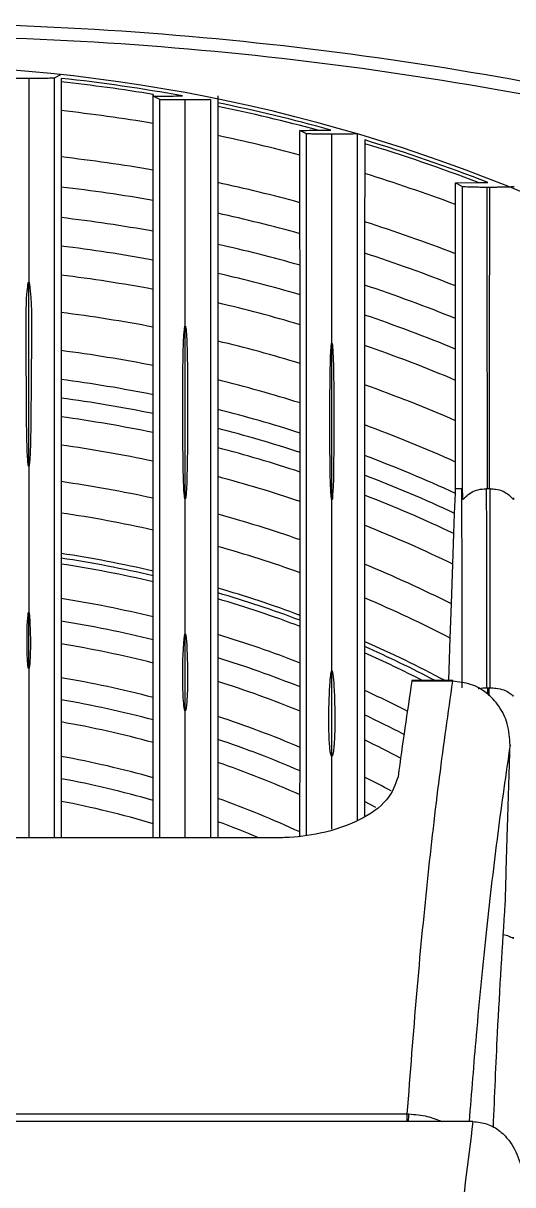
# Model space of a CAD drawing. Extents: x 9.3 to 87.2, y 1.1 to 68.8.
# Drawn here: x 81.11 to 82.111, y 28.216 to 30.594 of the extents above; entities that cross this region are included whole.
import ezdxf

# ---------------------------------------------------------------- set-up
doc = ezdxf.new("R2010")
doc.units = 0
doc.header["$MEASUREMENT"] = 0
doc.layers.add('OBJECT', color=7, linetype='CONTINUOUS')

msp = doc.modelspace()

# ---------------------------------------------------------------- linework, layer by layer
at = {"layer": 'OBJECT'}
for p, q in [((81.1873, 30.4895), (81.1726, 30.482)), ((81.1874, 30.4741), (81.1873, 30.4153)), ((81.1874, 30.4814), (81.1874, 30.4741)), ((81.3753, 30.3892), (81.3753, 30.4485)), ((81.3753, 30.4485), (81.3753, 30.445)), ((81.3891, 30.438), (81.3753, 30.445)), ((81.5077, 30.4313), (81.5077, 30.4239)), ((81.5077, 30.4239), (81.5077, 30.3642)), ((81.1873, 30.4153), (81.1873, 30.3204)), ((81.3754, 30.2935), (81.3753, 30.3892)), ((81.6756, 30.3244), (81.6756, 30.3749)), ((81.6891, 30.3679), (81.6756, 30.3749)), ((81.7123, 30.3751), (81.7388, 30.3753)), ((81.5077, 30.3642), (81.5076, 30.2678)), ((81.8081, 30.3552), (81.808, 30.3477)), ((81.808, 30.3477), (81.808, 30.2865)), ((81.1873, 30.3204), (81.1873, 30.2587)), ((81.6757, 30.2268), (81.6756, 30.3244)), ((81.3754, 30.2313), (81.3754, 30.2935)), ((81.808, 30.2865), (81.8079, 30.1877)), ((81.1873, 30.2587), (81.1872, 30.1962)), ((81.5076, 30.2678), (81.5076, 30.2051)), ((81.9937, 30.2677), (82.0401, 30.2681)), ((81.9937, 30.2232), (81.9937, 30.2677)), ((81.9937, 30.2677), (82.0081, 30.2603)), ((82.0401, 30.2681), (82.0596, 30.2683)), ((82.058, 30.2589), (82.0638, 30.2589)), ((81.3755, 30.1682), (81.3754, 30.2313)), ((81.6757, 30.1632), (81.6757, 30.2268)), ((81.5076, 30.2051), (81.5076, 30.1415)), ((81.9938, 30.1223), (81.9937, 30.2232)), ((81.1872, 30.1962), (81.1872, 30.1378)), ((81.8079, 30.1877), (81.8079, 30.1233)), ((81.3755, 30.1092), (81.3755, 30.1682)), ((81.6758, 30.0987), (81.6757, 30.1632)), ((81.1872, 30.1378), (81.1872, 30.0785)), ((81.5076, 30.1415), (81.5075, 30.082)), ((81.3755, 30.0493), (81.3755, 30.1092)), ((81.8079, 30.1233), (81.8079, 30.058)), ((81.9938, 30.0564), (81.9938, 30.1223)), ((81.6758, 30.0383), (81.6758, 30.0987)), ((81.1209, 30.0598), (81.1209, 30.0644)), ((81.1209, 29.687), (81.1209, 30.0598)), ((81.1872, 30.0785), (81.1871, 30.0019)), ((81.5075, 30.082), (81.5075, 30.0216)), ((81.3756, 29.972), (81.3755, 30.0493)), ((81.6758, 29.977), (81.6758, 30.0383)), ((81.8079, 30.058), (81.8078, 29.9968)), ((81.9939, 29.9896), (81.9938, 30.0564)), ((81.5075, 30.0216), (81.5075, 29.9435)), ((81.1871, 30.0019), (81.1871, 29.924)), ((81.8078, 29.9968), (81.8078, 29.9346)), ((81.9939, 29.9269), (81.9939, 29.9896)), ((81.3756, 29.8932), (81.3756, 29.972)), ((81.4409, 29.6202), (81.4409, 29.9743)), ((81.6758, 29.8976), (81.6758, 29.977)), ((81.5075, 29.9435), (81.5074, 29.8639)), ((81.1871, 29.924), (81.1871, 29.8649)), ((81.7409, 29.619), (81.7409, 29.939)), ((81.8078, 29.9346), (81.8078, 29.854)), ((81.9939, 29.863), (81.9939, 29.9269)), ((81.3756, 29.8335), (81.3756, 29.8932)), ((81.6758, 29.8167), (81.6758, 29.8976)), ((81.1871, 29.8649), (81.1871, 29.8268)), ((81.5074, 29.8639), (81.5074, 29.8035)), ((81.8078, 29.854), (81.8078, 29.7718)), ((81.994, 29.7803), (81.9939, 29.863)), ((81.1871, 29.8268), (81.1871, 29.7884)), ((81.3756, 29.7949), (81.3756, 29.8335)), ((81.5074, 29.8035), (81.5074, 29.7645)), ((81.6759, 29.7553), (81.6758, 29.8167)), ((81.1871, 29.7884), (81.1871, 29.7305)), ((81.3756, 29.756), (81.3756, 29.7949)), ((81.994, 29.6957), (81.994, 29.7803)), ((81.3756, 29.6974), (81.3756, 29.756)), ((81.5074, 29.7645), (81.5074, 29.7252)), ((81.6759, 29.7156), (81.6759, 29.7553)), ((81.8078, 29.7718), (81.8077, 29.7093)), ((81.1871, 29.7305), (81.1871, 29.6557)), ((81.5074, 29.7252), (81.5074, 29.6659)), ((81.6759, 29.6755), (81.6759, 29.7156)), ((81.8077, 29.7093), (81.8077, 29.6689)), ((81.3756, 29.6217), (81.3756, 29.6974)), ((81.994, 29.6409), (81.994, 29.6957)), ((81.1871, 29.6557), (81.1871, 29.5914)), ((81.5074, 29.6659), (81.5074, 29.5892)), ((81.6759, 29.615), (81.6759, 29.6755)), ((81.8077, 29.6689), (81.8077, 29.6281)), ((81.992, 29.5907), (81.9936, 29.6316)), ((81.9936, 29.6316), (81.994, 29.6409)), ((82.0069, 29.6409), (81.994, 29.6409)), ((82.0584, 29.6409), (82.0568, 29.6409)), ((82.0634, 29.6409), (82.0584, 29.6409)), ((82.065, 29.6409), (82.0634, 29.6409)), ((81.3756, 29.5565), (81.3756, 29.6217)), ((81.6759, 29.5367), (81.6759, 29.615)), ((81.8077, 29.6281), (81.8077, 29.5665)), ((81.1871, 29.5914), (81.1871, 29.5086)), ((81.5074, 29.5892), (81.5074, 29.5231)), ((81.9905, 29.5493), (81.992, 29.5907)), ((81.8077, 29.5665), (81.8077, 29.4866)), ((81.3756, 29.4725), (81.3756, 29.5565)), ((81.6759, 29.4692), (81.6759, 29.5367)), ((81.9882, 29.4867), (81.9905, 29.5493)), ((81.5074, 29.5231), (81.5074, 29.4379)), ((81.1871, 29.5086), (81.1871, 29.4991)), ((81.1871, 29.4991), (81.1871, 29.487)), ((81.1871, 29.487), (81.1871, 29.4164)), ((81.3756, 29.4629), (81.3756, 29.4725)), ((81.6759, 29.382), (81.6759, 29.4692)), ((81.8077, 29.4866), (81.8077, 29.4176)), ((81.9854, 29.4055), (81.9882, 29.4867)), ((81.3756, 29.4506), (81.3756, 29.4629)), ((81.3756, 29.3788), (81.3756, 29.4506)), ((81.5074, 29.4379), (81.5074, 29.4282)), ((81.5074, 29.4282), (81.5074, 29.4157)), ((81.8077, 29.4176), (81.8077, 29.3284)), ((81.1871, 29.4164), (81.1871, 29.3702)), ((81.5074, 29.4157), (81.5074, 29.3428)), ((81.9831, 29.3352), (81.9854, 29.4055)), ((81.1209, 29.273), (81.1209, 29.3883)), ((81.1871, 29.3702), (81.1871, 29.3234)), ((81.3756, 29.3318), (81.3756, 29.3788)), ((81.6759, 29.372), (81.6759, 29.382)), ((81.6759, 29.3592), (81.6759, 29.372)), ((81.6759, 29.2844), (81.6759, 29.3592)), ((81.1871, 29.3234), (81.1871, 29.2542)), ((81.3756, 29.2842), (81.3756, 29.3318)), ((81.4409, 29.1866), (81.4409, 29.3443)), ((81.5074, 29.3428), (81.5074, 29.2951)), ((81.8077, 29.3284), (81.8077, 29.3182)), ((81.9804, 29.2483), (81.9831, 29.3352)), ((81.8077, 29.3182), (81.8077, 29.3051)), ((81.8077, 29.3051), (81.8077, 29.2284)), ((81.3756, 29.2138), (81.3756, 29.2842)), ((81.5074, 29.2951), (81.5074, 29.2466)), ((81.6759, 29.2354), (81.6759, 29.2844)), ((81.1871, 29.2542), (81.1872, 29.2091)), ((81.7409, 29.0938), (81.7409, 29.2683)), ((81.5074, 29.2466), (81.5075, 29.1749)), ((81.6759, 29.1856), (81.6759, 29.2354)), ((81.8077, 29.2284), (81.8077, 29.1781)), ((81.9883, 29.2469), (81.9044, 29.2469)), ((81.9883, 29.2483), (81.9048, 29.2483)), ((81.9883, 29.2469), (81.9883, 29.2483)), ((82.0574, 29.2336), (82.0592, 29.2336)), ((82.0592, 29.2336), (82.0626, 29.2336)), ((82.0592, 29.2336), (82.0592, 29.2206)), ((82.0626, 29.2336), (82.0644, 29.2336)), ((82.0626, 29.2169), (82.0626, 29.2336)), ((81.1872, 29.2091), (81.1872, 29.1637)), ((81.3755, 29.1678), (81.3756, 29.2138)), ((81.6758, 29.1118), (81.6759, 29.1856)), ((81.1872, 29.1637), (81.1873, 29.0931)), ((81.3755, 29.1215), (81.3755, 29.1678)), ((81.5075, 29.1749), (81.5075, 29.128)), ((81.8077, 29.1781), (81.8077, 29.1269)), ((81.3754, 29.0494), (81.3755, 29.1215)), ((81.5075, 29.128), (81.5076, 29.0807)), ((81.6758, 29.0634), (81.6758, 29.1118)), ((81.8077, 29.1269), (81.8078, 29.0508)), ((81.1873, 29.0931), (81.1874, 29.0476)), ((81.7409, 28.944), (81.7409, 29.0938)), ((81.5076, 29.0807), (81.5077, 29.0071)), ((81.6757, 29.0146), (81.6758, 29.0634)), ((81.1874, 29.0476), (81.1874, 29.0012)), ((81.3753, 29.0029), (81.3754, 29.0494)), ((81.8078, 29.0508), (81.8078, 29.0008)), ((81.6756, 28.9384), (81.6757, 29.0146)), ((81.1874, 29.0012), (81.1874, 28.9269)), ((81.3753, 28.9554), (81.3753, 29.0029)), ((81.5077, 29.0071), (81.5077, 28.9595)), ((81.8078, 29.0008), (81.8079, 28.9715)), ((81.8308, 28.9888), (81.8078, 29.0008)), ((81.3753, 28.9265), (81.3753, 28.9554)), ((81.5077, 28.9595), (81.5077, 28.9265)), ((81.6269, 28.9265), (80.0149, 28.9265)), ((81.6756, 28.9307), (81.6756, 28.9384)), ((79.7466, 28.3611), (81.8951, 28.3611)), ((81.8951, 28.3611), (81.8982, 28.3611)), ((81.8951, 28.3456), (81.8951, 28.3611)), ((82.0295, 28.3456), (79.6123, 28.3456))]:
    msp.add_line(p, q, dxfattribs=at)
at = {"layer": 'OBJECT', "flags": 128}
msp.add_lwpolyline([(81.8977, 28.3456), (81.8978, 28.3471), (81.8979, 28.3504), (81.898, 28.3535), (81.8981, 28.3563), (81.8981, 28.3588), (81.8982, 28.3611)], dxfattribs=at)
at = {"layer": 'OBJECT'}
for centre, radius, start, end in [((80.8209, 23.3398), 7.2545, 75.85276, 89.84204), ((80.8209, 23.3398), 7.2285, 75.85276, 89.84147), ((80.8209, 27.0888), 3.42, 40.2566, 89.6649), ((80.8209, 27.0888), 3.4123, 79.6257, 83.8344), ((80.8209, 27.0888), 3.4051, 80.6293, 83.8214), ((80.8209, 27.0888), 3.4123, 74.3949, 78.3883), ((80.8209, 27.0888), 3.4051, 74.8234, 78.3634), ((80.8209, 27.0888), 3.3466, 80.4635, 83.7136), ((80.8209, 27.0888), 3.3466, 75.2027, 78.1578), ((80.8209, 27.0888), 3.4051, 69.0192, 73.1478), ((80.8209, 27.0888), 3.4123, 68.7143, 73.1844), ((80.8209, 27.0888), 3.2524, 80.1834, 83.5315), ((80.8209, 27.0888), 3.3466, 69.4851, 72.845), ((80.8209, 27.0888), 3.1911, 79.9922, 83.4073), ((80.8209, 27.0888), 3.2524, 74.7624, 77.8103), ((80.8209, 27.0888), 3.1911, 74.4617, 77.5731), ((80.8209, 27.0888), 3.129, 79.791, 83.2766), ((80.8209, 27.0888), 3.2524, 68.8613, 72.3327), ((80.8209, 27.0888), 3.071, 79.5954, 83.1494), ((80.8209, 27.0888), 3.129, 74.1448, 77.3232), ((80.8209, 27.0888), 3.1911, 68.4343, 71.9825), ((81.1209, 29.9979), 0.0619, 89.9819, 91.4971), ((81.1209, 29.9979), 0.0619, 88.5026, 90.0184), ((80.8209, 27.0888), 3.0121, 79.3892, 83.0154), ((80.8209, 27.0888), 3.071, 73.8366, 77.0801), ((80.8209, 27.0888), 3.129, 67.9836, 71.6132), ((80.8209, 27.0888), 3.0121, 73.5113, 76.8236), ((80.8209, 27.0888), 2.9361, 79.1107, 82.8342), ((80.8209, 27.0888), 3.071, 67.5442, 71.2534), ((80.8209, 27.0888), 2.9361, 73.0714, 76.4768), ((80.8209, 27.0888), 2.8588, 78.8118, 82.6399), ((80.8209, 27.0888), 3.0121, 67.0799, 70.8733), ((80.8209, 27.0888), 2.8002, 78.5745, 82.4855), ((80.8209, 27.0888), 2.8588, 72.5985, 76.1042), ((80.8209, 27.0888), 2.9361, 66.4506, 70.3588), ((80.8209, 27.0888), 2.7624, 78.4159, 82.3824), ((80.8209, 27.0888), 2.8002, 72.2223, 75.8082), ((80.8209, 27.0888), 2.7243, 78.2514, 82.2754), ((80.8209, 27.0888), 2.7624, 71.9707, 75.6102), ((80.8209, 27.0888), 2.8588, 65.7726, 69.8053), ((80.8209, 27.0888), 2.667, 77.9949, 82.1085), ((80.8209, 27.0888), 2.7243, 71.7095, 75.4047), ((80.8209, 27.0888), 2.8002, 65.2407, 69.3646), ((80.8209, 27.0888), 2.5929, 77.6466, 81.8817), ((80.8209, 27.0888), 2.667, 71.3016, 75.0839), ((80.8209, 27.0888), 2.7624, 64.9155, 69.0695), ((80.8209, 27.0888), 2.7243, 64.5762, 68.7629), ((80.8209, 27.0888), 2.5293, 77.3308, 81.6758), ((80.8209, 27.0888), 2.5929, 70.7468, 74.6475), ((80.8209, 27.0888), 2.667, 64.0432, 68.2836), ((80.8209, 27.0888), 2.5293, 70.2426, 74.251), ((80.8209, 27.0888), 2.4474, 76.8997, 81.3954), ((80.8209, 27.0888), 2.438, 76.8483, 81.362), ((80.8209, 27.0888), 2.4261, 76.7821, 81.3192), ((80.8209, 27.0888), 2.5929, 63.3127, 67.6301), ((80.8209, 27.0888), 2.4474, 69.5527, 73.71), ((80.8209, 27.0888), 2.438, 69.4703, 73.6455), ((80.8209, 27.0888), 2.5293, 62.644, 67.0353), ((80.8209, 27.0888), 2.3562, 76.3829, 81.0599), ((80.8209, 27.0888), 2.4261, 69.3643, 73.5626), ((80.8209, 27.0888), 2.3106, 76.1091, 80.8818), ((80.8209, 27.0888), 2.2645, 75.8204, 80.6937), ((80.8209, 27.0888), 2.3562, 68.7233, 73.061), ((80.8209, 27.0888), 2.4474, 61.9274, 66.2212), ((80.8209, 27.0888), 2.438, 62.3443, 66.1239), ((80.8209, 27.0888), 2.4261, 62.8888, 65.9989), ((80.8209, 27.0888), 2.3106, 68.2825, 72.7162), ((80.8209, 27.0888), 2.1962, 75.3713, 80.4008), ((80.8209, 27.0888), 2.2645, 67.8168, 72.3518), ((80.8209, 27.0888), 2.3562, 62.8731, 65.2407), ((80.8209, 27.0888), 2.1518, 75.0633, 80.1993), ((80.8209, 27.0888), 2.107, 74.7398, 79.9874), ((80.8209, 27.0888), 2.1962, 67.0904, 71.7833), ((80.8209, 27.0888), 2.3106, 62.486, 64.7179), ((80.8209, 27.0888), 2.1518, 66.5905, 71.3919), ((80.8209, 27.0888), 2.2645, 62.072, 64.1642), ((80.8209, 27.0888), 2.0376, 74.209, 79.6398), ((80.8209, 27.0888), 2.107, 66.0641, 70.9797), ((80.8209, 27.0888), 1.9928, 73.8462, 79.4033), ((80.8209, 27.0888), 2.1962, 61.7052, 63.2975), ((80.8209, 27.0888), 1.9472, 73.4582, 79.1519), ((80.8209, 27.0888), 2.0376, 65.1976, 70.3022), ((80.8209, 27.0888), 1.9928, 67.2517, 69.8397)]:
    msp.add_arc(centre, radius, start, end, dxfattribs=at)
for centre, major_axis, ratio, start_param, end_param in [((82.2042, 20.1828), (0, 9.9993), 0.071002, 0.435941, 0.48014), ((81.9048, 29.2333), (0, 0.015), 0.071002, 0, 0.435941), ((82.6921, 20.4846), (0, 10.1198), 0.103972, 0.681238, 0.758586)]:
    msp.add_ellipse(centre, major_axis=major_axis, ratio=ratio, start_param=start_param, end_param=end_param, dxfattribs=at)
for points, knots in [([(81.1209, 30.4811), (81.1154, 30.4811), (81.1042, 30.4811), (81.0891, 30.4813), (81.0772, 30.4815), (81.0705, 30.4817), (81.0695, 30.4819), (81.0691, 30.482)], [0, 0, 0, 0, 0.204688, 0.416236, 0.630922, 0.850862, 1, 1, 1, 1]), ([(81.1726, 30.482), (81.172, 30.4819), (81.1705, 30.4817), (81.1615, 30.4814), (81.1478, 30.4812), (81.1334, 30.4811), (81.1242, 30.4811), (81.1209, 30.4811)], [0, 0, 0, 0, 0.205413, 0.433191, 0.657385, 0.875882, 1, 1, 1, 1]), ([(81.1209, 30.4811), (81.1209, 30.4048), (81.1209, 30.2704), (81.1209, 30.1265), (81.1209, 30.0644)], [0, 0, 0, 0, 0.567749, 1, 1, 1, 1]), ([(81.1726, 30.482), (81.1726, 30.4076), (81.1727, 30.2616), (81.1727, 30.0335), (81.1727, 29.8003), (81.1727, 29.5553), (81.1727, 29.3147), (81.1727, 29.105), (81.1728, 28.9805), (81.1728, 28.9265)], [0, 0, 0, 0, 0.1667765, 0.32772, 0.4811231, 0.6353529, 0.7983278, 0.9125577, 1, 1, 1, 1]), ([(81.3753, 30.445), (81.3826, 30.4451), (81.4027, 30.4452), (81.4227, 30.4453), (81.4354, 30.4453)], [0, 0, 0, 0, 0.363082, 1, 1, 1, 1]), ([(81.5075, 30.4456), (81.5076, 30.4414), (81.5077, 30.4361), (81.5077, 30.4321), (81.5077, 30.4313)], [0, 0, 0, 0, 0.794195, 1, 1, 1, 1]), ([(81.389, 28.9265), (81.389, 28.9871), (81.389, 29.125), (81.389, 29.3226), (81.3891, 29.5708), (81.3891, 29.8443), (81.3891, 30.1501), (81.3891, 30.3404), (81.3891, 30.438)], [0, 0, 0, 0, 0.102205, 0.232613, 0.355354, 0.564233, 0.776811, 1, 1, 1, 1]), ([(81.4409, 30.4371), (81.4353, 30.4371), (81.424, 30.4371), (81.4088, 30.4372), (81.397, 30.4375), (81.3905, 30.4377), (81.3895, 30.4379), (81.3891, 30.438)], [0, 0, 0, 0, 0.20877, 0.420455, 0.635301, 0.855351, 1, 1, 1, 1]), ([(81.4926, 30.438), (81.4919, 30.4379), (81.4905, 30.4377), (81.4813, 30.4374), (81.4676, 30.4372), (81.4532, 30.4371), (81.4441, 30.4371), (81.4409, 30.4371)], [0, 0, 0, 0, 0.209512, 0.437155, 0.661201, 0.879615, 1, 1, 1, 1]), ([(81.4409, 29.9743), (81.4409, 30.0626), (81.4409, 30.2225), (81.4409, 30.3707), (81.4409, 30.4371)], [0, 0, 0, 0, 0.552236, 1, 1, 1, 1]), ([(81.4926, 30.438), (81.4926, 30.362), (81.4927, 30.2126), (81.4927, 29.9784), (81.4927, 29.7373), (81.4927, 29.5156), (81.4927, 29.3069), (81.4928, 29.122), (81.4928, 28.9907), (81.4928, 28.9265)], [0, 0, 0, 0, 0.17433, 0.343066, 0.504971, 0.668861, 0.776842, 0.890846, 1, 1, 1, 1]), ([(81.6756, 30.3749), (81.6801, 30.3749), (81.6924, 30.375), (81.7046, 30.3751), (81.7123, 30.3751)], [0, 0, 0, 0, 0.367124, 1, 1, 1, 1]), ([(81.689, 28.9324), (81.689, 28.996), (81.689, 29.128), (81.689, 29.3159), (81.6891, 29.4952), (81.6891, 29.7342), (81.6891, 30.0319), (81.6891, 30.2549), (81.6891, 30.3679)], [0, 0, 0, 0, 0.114988, 0.238773, 0.35581, 0.468569, 0.73057, 1, 1, 1, 1]), ([(81.7409, 30.367), (81.7352, 30.3671), (81.7238, 30.3671), (81.7086, 30.3672), (81.6969, 30.3675), (81.6904, 30.3677), (81.6895, 30.3679), (81.6891, 30.3679)], [0, 0, 0, 0, 0.211522, 0.423402, 0.638414, 0.858531, 1, 1, 1, 1]), ([(81.7926, 30.3679), (81.7919, 30.3678), (81.7904, 30.3676), (81.7809, 30.3674), (81.7671, 30.3671), (81.7528, 30.3671), (81.7439, 30.367), (81.7409, 30.367)], [0, 0, 0, 0, 0.216334, 0.443765, 0.667566, 0.885853, 1, 1, 1, 1]), ([(81.7409, 29.939), (81.7409, 30.0209), (81.7409, 30.1683), (81.7409, 30.306), (81.7409, 30.367)], [0, 0, 0, 0, 0.556103, 1, 1, 1, 1]), ([(81.7926, 30.3679), (81.7926, 30.2961), (81.7927, 30.1538), (81.7927, 29.9296), (81.7927, 29.6951), (81.7927, 29.464), (81.7927, 29.2243), (81.7928, 29.0634), (81.7928, 28.969), (81.7928, 28.9616)], [0, 0, 0, 0, 0.175325, 0.347705, 0.5168, 0.689321, 0.83244, 0.986885, 1, 1, 1, 1]), ([(82.0084, 29.6409), (82.0084, 29.6409), (82.0084, 29.7602), (82.0083, 29.9148), (82.0082, 30.1195), (82.0081, 30.2147), (82.0081, 30.2603)], [0, 0, 0, 0, 0.0000025, 0.509023, 0.7642642, 1, 1, 1, 1]), ([(82.0081, 30.2603), (82.01, 30.2601), (82.0126, 30.2597), (82.0262, 30.2592), (82.0365, 30.259), (82.0478, 30.2589), (82.0548, 30.2589), (82.058, 30.2589)], [0, 0, 0, 0, 0.4725807, 0.6366091, 0.8016509, 0.9074542, 1, 1, 1, 1]), ([(82.058, 30.2589), (82.058, 30.2239), (82.0581, 30.1097), (82.0582, 29.907), (82.0583, 29.7297), (82.0584, 29.6409)], [0, 0, 0, 0, 0.180796, 0.589987, 1, 1, 1, 1]), ([(82.0634, 29.6409), (82.0634, 29.6631), (82.0635, 29.7743), (82.0636, 29.9359), (82.0637, 30.118), (82.0637, 30.2134), (82.0638, 30.2589)], [0, 0, 0, 0, 0.101586, 0.508022, 0.765103, 1, 1, 1, 1]), ([(82.0638, 30.2589), (82.0678, 30.2589), (82.0757, 30.2589), (82.0877, 30.2591), (82.1008, 30.2594), (82.1109, 30.2598), (82.1128, 30.2602), (82.1137, 30.2603)], [0, 0, 0, 0, 0.113325, 0.2257351, 0.4046045, 0.7054937, 1, 1, 1, 1]), ([(81.1209, 29.687), (81.1209, 29.687), (81.1209, 29.687), (81.1209, 29.687), (81.1208, 29.6871), (81.1208, 29.6871), (81.1207, 29.6872), (81.1205, 29.6875), (81.1203, 29.6882), (81.1199, 29.6897), (81.1195, 29.6928), (81.1189, 29.6991), (81.1169, 29.7331), (81.1162, 29.8218), (81.1157, 29.9322), (81.115, 30.0198), (81.1185, 30.0531), (81.1193, 30.0597)], [0, 0, 0, 0, 0.000004, 0.000043, 0.000132, 0.000204, 0.000423, 0.000858, 0.002599, 0.006075, 0.013025, 0.026924, 0.054721, 0.277103, 0.7219, 0.944334, 1, 1, 1, 1]), ([(81.1193, 30.0597), (81.1194, 30.0603), (81.1195, 30.0611), (81.1198, 30.0622), (81.12, 30.063), (81.1202, 30.0634), (81.1203, 30.0638), (81.1204, 30.064), (81.1205, 30.0641), (81.1206, 30.0643), (81.1207, 30.0643), (81.1208, 30.0644), (81.1209, 30.0644), (81.1209, 30.0644)], [0, 0, 0, 0, 0.326158, 0.544988, 0.692102, 0.791242, 0.858308, 0.903966, 0.935333, 0.96621, 0.979398, 0.992715, 1, 1, 1, 1]), ([(81.1209, 30.0644), (81.1209, 30.0644), (81.121, 30.0644), (81.121, 30.0643), (81.1212, 30.0642), (81.1216, 30.0635), (81.1221, 30.062), (81.1224, 30.0606), (81.1225, 30.0597)], [0, 0, 0, 0, 0.008152, 0.01895, 0.038891, 0.124454, 0.462158, 1, 1, 1, 1]), ([(81.1225, 30.0597), (81.1234, 30.0507), (81.1276, 30.0057), (81.1257, 29.9037), (81.1256, 29.7938), (81.1241, 29.7161), (81.1226, 29.6957), (81.122, 29.6899), (81.1214, 29.6877), (81.1212, 29.6874), (81.1211, 29.6872), (81.121, 29.6871), (81.1209, 29.6871), (81.1209, 29.687), (81.1209, 29.687), (81.1209, 29.687)], [0, 0, 0, 0, 0.0753734, 0.376432, 0.837708, 0.9531372, 0.9819956, 0.9964303, 0.9982346, 0.9991377, 0.9995897, 0.9998168, 0.9999314, 0.9999758, 1, 1, 1, 1]), ([(81.4409, 29.6202), (81.4409, 29.6202), (81.4409, 29.6202), (81.4408, 29.6202), (81.4408, 29.6202), (81.4407, 29.6203), (81.4406, 29.6204), (81.4405, 29.6205), (81.4404, 29.6209), (81.4397, 29.623), (81.4387, 29.6322), (81.4374, 29.6555), (81.4359, 29.734), (81.436, 29.8337), (81.4365, 29.9243), (81.4385, 29.9619), (81.4397, 29.9713), (81.4403, 29.9736), (81.4406, 29.9742), (81.4408, 29.9743), (81.4408, 29.9743), (81.4409, 29.9743), (81.4409, 29.9743)], [0, 0, 0, 0, 0.000034, 0.000095, 0.000216, 0.000365, 0.000685, 0.001002, 0.001923, 0.003764, 0.01849, 0.077369, 0.195114, 0.665634, 0.916259, 0.978931, 0.994615, 0.998554, 0.999551, 0.999782, 0.999905, 1, 1, 1, 1]), ([(81.4409, 29.9743), (81.4409, 29.9743), (81.4409, 29.9743), (81.441, 29.9743), (81.4411, 29.9742), (81.4415, 29.9737), (81.4421, 29.9715), (81.4433, 29.9626), (81.4451, 29.9267), (81.4458, 29.8369), (81.4463, 29.7374), (81.4442, 29.6578), (81.4435, 29.634), (81.442, 29.6241), (81.4418, 29.6212), (81.4411, 29.6203), (81.441, 29.6202), (81.4409, 29.6202), (81.4409, 29.6202), (81.4409, 29.6202)], [0, 0, 0, 0, 0.0000918, 0.0002132, 0.0004375, 0.0012193, 0.0049865, 0.019957, 0.079767, 0.3189407, 0.7971679, 0.9168457, 0.9766886, 0.9916508, 0.9991483, 0.9996178, 0.9998545, 0.999953, 1, 1, 1, 1]), ([(81.7409, 29.619), (81.7409, 29.619), (81.7408, 29.619), (81.7408, 29.619), (81.7407, 29.6191), (81.7405, 29.6195), (81.74, 29.6213), (81.7391, 29.6284), (81.7376, 29.657), (81.7368, 29.7274), (81.7367, 29.8122), (81.7374, 29.8849), (81.7384, 29.9183), (81.7395, 29.9323), (81.74, 29.9365), (81.7404, 29.9382), (81.7406, 29.9387), (81.7408, 29.9389), (81.7408, 29.9389), (81.7408, 29.9389), (81.7409, 29.939), (81.7409, 29.939), (81.7409, 29.939)], [0, 0, 0, 0, 0.000076, 0.000176, 0.000361, 0.001009, 0.00413, 0.016532, 0.066082, 0.264225, 0.660486, 0.858604, 0.957666, 0.982432, 0.994818, 0.997915, 0.999468, 0.999733, 0.999823, 0.999913, 0.999966, 1, 1, 1, 1]), ([(81.7409, 29.939), (81.7409, 29.939), (81.7409, 29.939), (81.741, 29.9389), (81.7411, 29.9388), (81.7413, 29.9385), (81.7418, 29.9368), (81.7426, 29.9303), (81.7441, 29.9039), (81.7449, 29.8382), (81.7453, 29.7554), (81.7442, 29.6818), (81.744, 29.6444), (81.742, 29.6273), (81.742, 29.6203), (81.7411, 29.6191), (81.741, 29.619), (81.7409, 29.619), (81.7409, 29.619), (81.7409, 29.619), (81.7409, 29.619)], [0, 0, 0, 0, 0.000074, 0.000169, 0.000348, 0.001121, 0.004172, 0.016323, 0.064876, 0.259041, 0.647344, 0.841485, 0.938556, 0.987097, 0.999253, 0.999633, 0.999824, 0.999893, 0.999963, 1, 1, 1, 1]), ([(81.1209, 29.687), (81.1209, 29.6336), (81.1209, 29.5366), (81.1209, 29.4342), (81.1209, 29.3883)], [0, 0, 0, 0, 0.5516486, 1, 1, 1, 1]), ([(82.0075, 29.2336), (82.0075, 29.2336), (82.0075, 29.3031), (82.0073, 29.4161), (82.0071, 29.5456), (82.0069, 29.6119), (82.0069, 29.6409), (82.0069, 29.6409)], [0, 0, 0, 0, 0.000002, 0.499459, 0.749669, 0.999997, 1, 1, 1, 1]), ([(82.0069, 29.6409), (82.0071, 29.6391), (82.0077, 29.6345), (82.0082, 29.6269), (82.0084, 29.6223)], [0, 0, 0, 0, 0.387466, 1, 1, 1, 1]), ([(82.0084, 29.6223), (82.0084, 29.6219), (82.0086, 29.6204), (82.009, 29.6188), (82.0111, 29.6206), (82.0159, 29.6263), (82.0253, 29.6339), (82.04, 29.6402), (82.0512, 29.6407), (82.0568, 29.6409)], [0, 0, 0, 0, 0.040977, 0.172111, 0.285128, 0.396955, 0.598361, 0.799168, 1, 1, 1, 1]), ([(82.0084, 29.6223), (82.0084, 29.6286), (82.0084, 29.6349), (82.0084, 29.6409), (82.0084, 29.6409)], [0, 0, 0, 0, 0.999918, 1, 1, 1, 1]), ([(82.0568, 29.6409), (82.0568, 29.6409), (82.0568, 29.6175), (82.057, 29.5345), (82.0572, 29.4052), (82.0573, 29.2908), (82.0574, 29.2336)], [0, 0, 0, 0, 0.0000027, 0.2177034, 0.6086179, 1, 1, 1, 1]), ([(82.0568, 29.6409), (82.0568, 29.6409), (82.0568, 29.6409), (82.0568, 29.6409), (82.0568, 29.6409)], [0, 0, 0, 0, 0.969894, 1, 1, 1, 1]), ([(82.0644, 29.2336), (82.0644, 29.2496), (82.0644, 29.33), (82.0646, 29.4666), (82.065, 29.5919), (82.065, 29.6409), (82.065, 29.6409)], [0, 0, 0, 0, 0.10881, 0.544285, 0.999997, 1, 1, 1, 1]), ([(82.065, 29.6409), (82.065, 29.6409), (82.065, 29.6409), (82.065, 29.6409), (82.065, 29.6409)], [0, 0, 0, 0, 0.030106, 1, 1, 1, 1]), ([(82.065, 29.6409), (82.0687, 29.6409), (82.0778, 29.6407), (82.0915, 29.6365), (82.1027, 29.6293), (82.109, 29.6228), (82.1119, 29.6194), (82.1131, 29.6193), (82.1133, 29.6212), (82.1134, 29.6223)], [0, 0, 0, 0, 0.132474, 0.329582, 0.525438, 0.670843, 0.771974, 0.87275, 1, 1, 1, 1]), ([(81.4409, 29.3443), (81.4409, 29.3978), (81.4409, 29.492), (81.4409, 29.5815), (81.4409, 29.6202)], [0, 0, 0, 0, 0.5678069, 1, 1, 1, 1]), ([(81.7409, 29.2683), (81.7409, 29.3369), (81.7409, 29.4574), (81.7409, 29.5704), (81.7409, 29.619)], [0, 0, 0, 0, 0.570137, 1, 1, 1, 1]), ([(81.1209, 29.273), (81.1209, 29.273), (81.1208, 29.273), (81.1207, 29.273), (81.1205, 29.2732), (81.1201, 29.274), (81.1194, 29.2774), (81.118, 29.2911), (81.1174, 29.3249), (81.1169, 29.3588), (81.1198, 29.3829), (81.1199, 29.3869), (81.1207, 29.3882), (81.1208, 29.3882), (81.1208, 29.3883), (81.1209, 29.3883), (81.1209, 29.3883), (81.1209, 29.3883)], [0, 0, 0, 0, 0.000404, 0.000925, 0.001901, 0.006178, 0.023062, 0.090313, 0.359053, 0.89639, 0.963543, 0.997175, 0.998773, 0.99941, 0.999635, 0.99991, 1, 1, 1, 1]), ([(81.1209, 29.3883), (81.1209, 29.3883), (81.1209, 29.3883), (81.121, 29.3882), (81.1211, 29.3881), (81.1214, 29.3876), (81.1219, 29.3856), (81.1228, 29.3773), (81.1244, 29.3441), (81.125, 29.309), (81.1227, 29.2793), (81.1219, 29.275), (81.1215, 29.2737), (81.1212, 29.2732), (81.1211, 29.273), (81.121, 29.273), (81.1209, 29.273), (81.1209, 29.273), (81.1209, 29.273)], [0, 0, 0, 0, 0.000253, 0.000582, 0.001195, 0.003824, 0.014206, 0.055547, 0.220735, 0.881572, 0.964154, 0.984801, 0.995139, 0.997727, 0.999028, 0.999567, 0.99982, 1, 1, 1, 1]), ([(81.4409, 29.1866), (81.4409, 29.1866), (81.4408, 29.1866), (81.4406, 29.1867), (81.4403, 29.1869), (81.4397, 29.1881), (81.4386, 29.193), (81.4366, 29.2127), (81.4358, 29.2613), (81.4357, 29.3077), (81.4395, 29.3398), (81.44, 29.3427), (81.4405, 29.3439), (81.4407, 29.3442), (81.4408, 29.3442), (81.4408, 29.3443), (81.4409, 29.3443), (81.4409, 29.3443), (81.4409, 29.3443)], [0, 0, 0, 0, 0.000513, 0.001164, 0.002396, 0.006863, 0.024578, 0.095126, 0.377004, 0.940608, 0.975824, 0.993443, 0.997857, 0.998962, 0.999517, 0.999719, 0.99998, 1, 1, 1, 1]), ([(81.4409, 29.3443), (81.4409, 29.3443), (81.4409, 29.3443), (81.4409, 29.3443), (81.441, 29.3443), (81.4411, 29.3442), (81.4412, 29.344), (81.4414, 29.3436), (81.4419, 29.3422), (81.4428, 29.3369), (81.4439, 29.3236), (81.4453, 29.2948), (81.446, 29.2533), (81.4454, 29.2157), (81.4433, 29.1937), (81.4421, 29.1883), (81.4415, 29.1869), (81.4411, 29.1867), (81.441, 29.1866), (81.4409, 29.1866), (81.4409, 29.1866)], [0, 0, 0, 0, 0.000012, 0.000139, 0.000413, 0.0008, 0.002038, 0.004501, 0.009419, 0.029084, 0.107719, 0.26497, 0.579487, 0.894186, 0.972942, 0.992717, 0.997725, 0.998892, 0.999519, 1, 1, 1, 1]), ([(81.1209, 29.273), (81.1209, 29.2011), (81.1209, 29.0902), (81.1209, 28.9692), (81.1209, 28.9265)], [0, 0, 0, 0, 0.647788, 1, 1, 1, 1]), ([(81.7409, 29.0938), (81.7408, 29.0938), (81.7407, 29.0938), (81.7405, 29.0939), (81.74, 29.0944), (81.7391, 29.0964), (81.7373, 29.1045), (81.7345, 29.1377), (81.7345, 29.1774), (81.7356, 29.2161), (81.7364, 29.2334), (81.7372, 29.245), (81.7378, 29.2528), (81.7384, 29.258), (81.7388, 29.2614), (81.7392, 29.2637), (81.7395, 29.2653), (81.7398, 29.2663), (81.74, 29.267), (81.7402, 29.2675), (81.7403, 29.2678), (81.7405, 29.268), (81.7406, 29.2681), (81.7407, 29.2682), (81.7408, 29.2683), (81.7409, 29.2683), (81.7409, 29.2683)], [0, 0, 0, 0, 0.000658, 0.001513, 0.003102, 0.009913, 0.036809, 0.143917, 0.571944, 0.713076, 0.807599, 0.870901, 0.913299, 0.941705, 0.960746, 0.97352, 0.982099, 0.987873, 0.991769, 0.99441, 0.996212, 0.997455, 0.998733, 0.999253, 0.999696, 1, 1, 1, 1]), ([(81.7409, 29.2683), (81.7409, 29.2683), (81.741, 29.2683), (81.7411, 29.2682), (81.7414, 29.268), (81.7419, 29.2669), (81.7429, 29.2626), (81.7449, 29.2448), (81.7463, 29.2148), (81.7471, 29.1791), (81.7469, 29.1509), (81.7463, 29.132), (81.7456, 29.1194), (81.7449, 29.1109), (81.7443, 29.1052), (81.7437, 29.1013), (81.7432, 29.0988), (81.7428, 29.0971), (81.7424, 29.0959), (81.7421, 29.0952), (81.7418, 29.0946), (81.7416, 29.0943), (81.7414, 29.094), (81.7412, 29.0939), (81.741, 29.0938), (81.7409, 29.0938), (81.7409, 29.0938)], [0, 0, 0, 0, 0.000356, 0.000824, 0.001692, 0.005417, 0.020123, 0.078685, 0.312698, 0.538974, 0.690535, 0.792087, 0.860163, 0.905823, 0.93647, 0.957062, 0.970917, 0.980259, 0.986579, 0.990876, 0.993818, 0.995856, 0.998017, 0.998883, 0.999604, 1, 1, 1, 1]), ([(81.8951, 28.3611), (81.9015, 28.4442), (81.9141, 28.6104), (81.9362, 28.8393), (81.9606, 29.0541), (81.9791, 29.1826), (81.9883, 29.2469)], [0, 0, 0, 0, 0.2490046, 0.498009, 0.7490044, 1, 1, 1, 1]), ([(82.1053, 29.1162), (82.1044, 29.1309), (82.1027, 29.159), (82.0845, 29.1962), (82.0583, 29.2243), (82.0253, 29.2431), (82.0006, 29.2456), (81.9883, 29.2469)], [0, 0, 0, 0, 0.225227, 0.430495, 0.622122, 0.810754, 1, 1, 1, 1]), ([(82.0404, 29.232), (82.0411, 29.2322), (82.0461, 29.2335), (82.0522, 29.2336), (82.0574, 29.2336)], [0, 0, 0, 0, 0.139704, 1, 1, 1, 1]), ([(82.0644, 29.2336), (82.0684, 29.2335), (82.0786, 29.2332), (82.0929, 29.2296), (82.1043, 29.2237), (82.1099, 29.2187), (82.1122, 29.2166), (82.1124, 29.2177), (82.1126, 29.2182)], [0, 0, 0, 0, 0.158488, 0.39541, 0.621022, 0.826457, 0.925172, 1, 1, 1, 1]), ([(81.4409, 28.9265), (81.4409, 28.9557), (81.4409, 29.0463), (81.4409, 29.1299), (81.4409, 29.1866)], [0, 0, 0, 0, 0.321069, 1, 1, 1, 1]), ([(82.1053, 29.1162), (82.0968, 29.057), (82.0797, 28.9385), (82.0567, 28.7392), (82.0372, 28.5429), (82.0263, 28.4051), (82.0216, 28.3456)], [0, 0, 0, 0, 0.262436, 0.525335, 0.795369, 1, 1, 1, 1]), ([(82.0957, 28.7917), (82.096, 28.8017), (82.0973, 28.8517), (82.1004, 28.9599), (82.1035, 29.058), (82.1053, 29.1162)], [0, 0, 0, 0, 0.09242, 0.4621, 1, 1, 1, 1]), ([(81.8762, 29.0514), (81.8707, 29.0354), (81.8597, 29.0032), (81.8018, 28.9615), (81.7258, 28.935), (81.6634, 28.927), (81.6327, 28.9266), (81.6269, 28.9265)], [0, 0, 0, 0, 0.262101, 0.524826, 0.767522, 0.956173, 1, 1, 1, 1]), ([(82.0712, 28.3334), (82.0739, 28.3986), (82.0807, 28.561), (82.0901, 28.7054), (82.0957, 28.7917)], [0, 0, 0, 0, 0.402134, 1, 1, 1, 1]), ([(82.0919, 28.7287), (82.0959, 28.7277), (82.104, 28.7255), (82.1098, 28.722), (82.1119, 28.7205), (82.1125, 28.7213), (82.1125, 28.7225), (82.1126, 28.7231)], [0, 0, 0, 0, 0.335394, 0.696384, 0.865145, 0.932536, 1, 1, 1, 1]), ([(81.8982, 28.3611), (81.9112, 28.36), (81.936, 28.3579), (81.9566, 28.3496), (81.9665, 28.3456)], [0, 0, 0, 0, 0.5222738, 1, 1, 1, 1]), ([(82.0295, 28.3456), (82.0394, 28.3446), (82.0593, 28.3426), (82.0858, 28.3267), (82.1099, 28.3006), (82.1276, 28.2632), (82.1305, 28.2331), (82.1318, 28.2182)], [0, 0, 0, 0, 0.164475, 0.328632, 0.500073, 0.752161, 1, 1, 1, 1])]:
    msp.add_open_spline(points, degree=3, knots=knots, dxfattribs=at)

doc.saveas('drawing.dxf')
